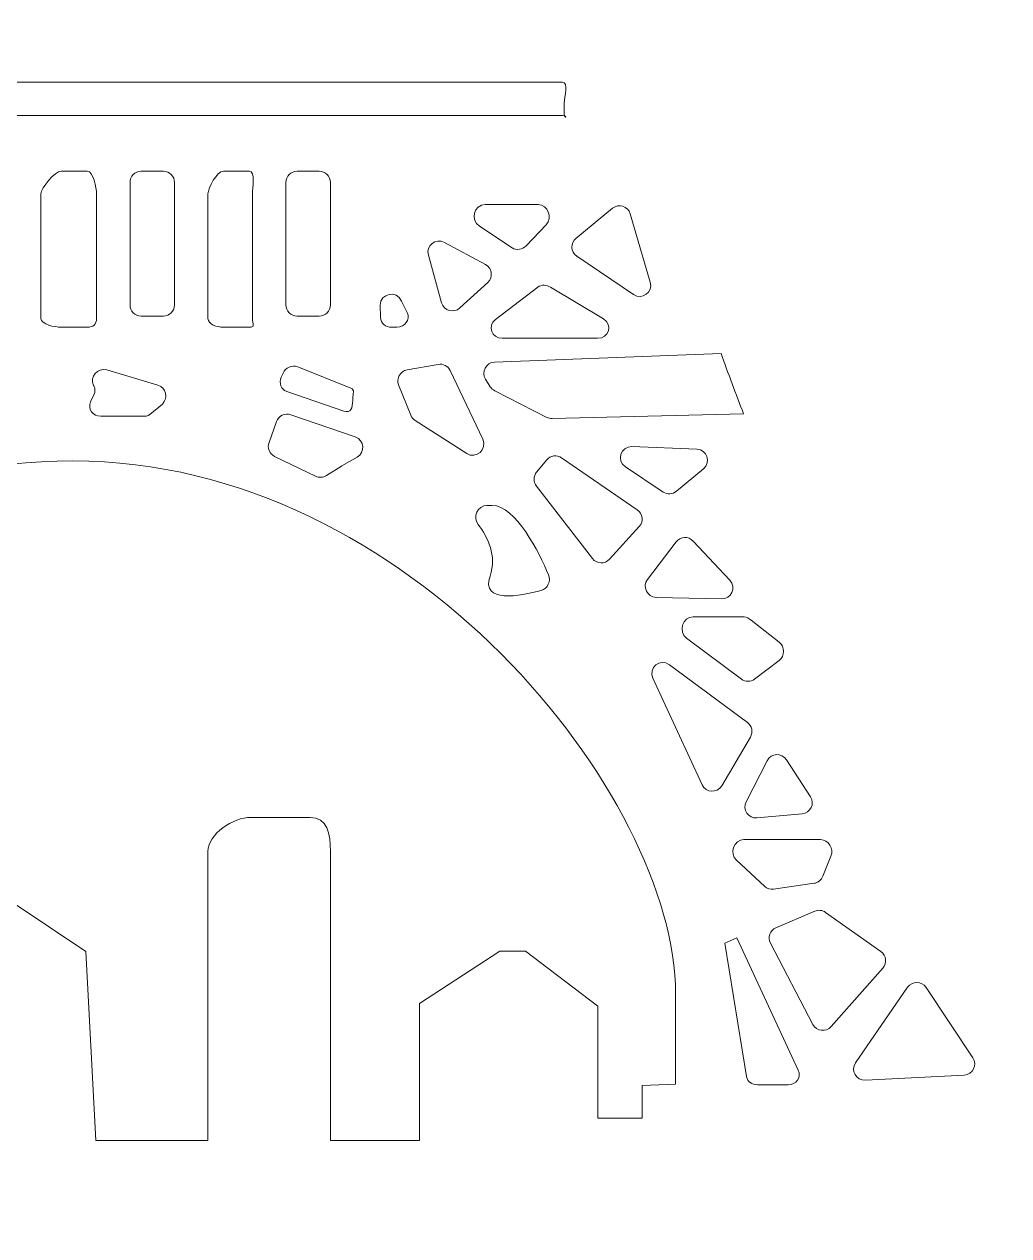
# Model space of a CAD drawing. Header units: millimetres. Extents: x 257 to 559, y -142 to 160.
# Drawn here: x 336.41 to 367.6, y -36.51 to 1.85 of the extents above; entities that cross this region are included whole.
import ezdxf

# ---------------------------------------------------------------- set-up
doc = ezdxf.new("R2010")
doc.units = ezdxf.units.MM
doc.header["$MEASUREMENT"] = 0
doc.layers.add('layer 1', color=7, linetype='Continuous')

msp = doc.modelspace()

# ---------------------------------------------------------------- linework, layer by layer
at = {"layer": 'layer 1', "color": 30, "lineweight": 20}
msp.add_ellipse((407.5945, 8.5706), major_axis=(0, 151.0001), ratio=0.9999993, dxfattribs=at)
at = {"layer": 'layer 1', "color": 250, "lineweight": 9}
for points, knots in [([(355.9065, 2.8414), (355.9065, 2.8414), (354.3998, 2.8414), (354.3998, 2.8414), (354.3998, 2.8414), (354.3998, 2.8414), (346.8136, 27.6247), (346.8136, 27.6247), (346.8136, 27.6247), (346.8136, 27.6247), (346.8136, 32.5777), (346.8136, 32.5777), (346.8136, 32.5777), (346.8136, 32.5777), (344.8317, 32.546), (344.8317, 32.546), (344.8317, 32.546), (344.8317, 32.546), (341.9358, 57.498), (341.9358, 57.498), (341.9358, 57.498), (341.9358, 57.498), (341.2958, 70.1345), (341.2958, 70.1345), (341.2958, 70.1345), (341.2958, 70.1345), (340.8168, 72.932), (340.8168, 72.932), (340.8168, 72.932), (340.8168, 72.932), (339.0324, 110.3021), (339.0324, 110.3021), (339.0324, 110.3021), (339.0324, 110.3021), (340.4347, 114.4998), (340.4347, 114.4998), (340.4347, 114.4998), (340.4347, 114.4998), (340.3387, 116.5953), (340.3387, 116.5953), (340.3387, 116.5953), (340.3387, 116.5953), (338.6398, 118.1969), (338.3399, 120.0952), (338.3399, 120.0952), (338.04, 121.9928), (336.8448, 121.6929), (336.4427, 122.4937), (336.4427, 122.4937), (336.044, 123.291), (335.9456, 127.687), (335.8433, 128.9887), (335.8433, 128.9887), (335.7833, 129.768), (335.5925, 132.4248), (335.5889, 134.4212), (335.5889, 134.4212), (335.155, 134.1742), (334.8192, 133.9241), (334.1136, 133.6701), (334.1136, 133.6701), (334.1136, 133.6701), (334.1136, 129.5916), (334.1136, 129.5916), (334.1136, 129.5916), (334.1136, 129.5916), (333.7686, 128.7873), (333.7686, 128.7873), (333.7686, 128.7873), (333.7686, 128.7873), (334.0293, 123.3898), (333.2285, 122.4937), (333.2285, 122.4937), (332.4312, 121.5945), (331.2914, 121.3931), (331.2914, 121.3931), (331.2914, 121.3931), (331.2914, 121.3931), (331.2914, 117.2444), (331.2914, 117.2444), (331.2914, 117.2444), (331.2914, 117.2444), (329.5741, 115.8968), (329.5741, 115.8968), (329.5741, 115.8968), (329.5741, 115.8968), (329.9625, 112.0021), (330.3611, 110.6016), (330.3611, 110.6016), (330.7598, 109.2046), (330.8042, 109.0035), (330.8042, 108.0055), (330.8042, 108.0055), (330.8042, 107.0033), (329.729, 78.4283), (329.729, 78.4283), (329.729, 78.4283), (329.729, 78.4283), (328.4385, 52.8484), (328.4385, 52.8484), (328.4385, 52.8484), (328.4385, 52.8484), (327.3466, 37.5625), (327.3466, 37.5625), (327.3466, 37.5625), (327.3466, 37.5625), (325.9659, 31.9674), (325.9659, 31.9674), (325.9659, 31.9674), (325.9659, 31.9674), (323.8831, 31.7664), (323.8831, 31.7664), (323.8831, 31.7664), (323.8831, 31.7664), (323.8831, 28.6972), (323.8831, 28.6972), (323.8831, 28.6972), (323.8831, 28.6972), (325.5771, 27.7694), (325.5771, 27.7694), (325.5771, 27.7694), (325.5771, 27.7694), (324.1487, 23.6115), (324.1487, 23.6115), (324.1487, 23.6115), (324.1487, 23.6115), (319.0585, 2.8414), (319.0585, 2.8414), (319.0585, 2.8414), (319.0585, 2.8414), (315.7692, 2.8414), (315.7692, 2.8414), (315.7692, 2.8414), (315.7692, 2.8414), (315.7692, -0.2306), (315.7692, -0.2306), (315.7692, -0.2306), (315.7692, -0.2306), (317.0709, -0.8056), (317.0709, -0.8056), (317.0709, -0.8056), (317.0709, -0.8056), (300.9525, -32.58), (300.9525, -32.58), (300.9525, -32.58), (300.9525, -32.58), (300.9525, -25.6306), (300.9525, -25.6306), (300.9525, -25.6306), (300.9525, -25.6306), (296.9062, -22.9883), (296.9062, -22.9883), (296.9062, -22.9883), (296.9062, -22.9883), (293.1914, -25.486), (293.1914, -25.486), (293.1914, -25.486), (293.1914, -25.486), (293.1914, -32.7892), (293.1914, -32.7892), (293.1914, -32.7892), (293.1914, -32.7892), (291.7803, -32.7892), (291.7803, -32.7892), (291.7803, -32.7892), (291.7803, -32.7892), (291.7803, -21.3973), (291.7803, -21.3973), (291.7803, -21.3973), (291.7803, -21.3973), (292.8386, -20.8893), (292.8386, -20.8893), (292.8386, -20.8893), (292.8386, -20.8893), (292.8386, -19.9861), (292.8386, -19.9861), (292.8386, -19.9861), (292.8386, -19.9861), (291.7803, -20.0885), (291.7803, -20.0885), (291.7803, -20.0885), (291.7803, -20.0885), (291.7803, -14.7975), (291.7803, -14.7975), (291.7803, -14.7975), (291.7803, -14.7975), (267.0859, -14.7975), (267.0859, -14.7975), (267.0859, -14.7975), (267.0859, -14.7975), (267.0859, -20.0892), (267.0859, -20.0892), (267.0859, -20.0892), (267.0859, -20.0892), (266.0275, -20.0892), (266.0275, -20.0892), (266.0275, -20.0892), (266.0275, -20.0892), (266.0275, -21.5003), (266.0275, -21.5003), (266.0275, -21.5003), (266.0275, -21.5003), (267.0859, -21.5003), (267.0859, -21.5003), (267.0859, -21.5003), (267.0859, -21.5003), (267.0859, -28.2329), (267.0859, -28.2329)], [0, 0, 0, 0, 0.0188679, 0.0188679, 0.0188679, 0.0188679, 0.0377358, 0.0377358, 0.0377358, 0.0377358, 0.0566038, 0.0566038, 0.0566038, 0.0566038, 0.0754717, 0.0754717, 0.0754717, 0.0754717, 0.0943396, 0.0943396, 0.0943396, 0.0943396, 0.1132075, 0.1132075, 0.1132075, 0.1132075, 0.1320755, 0.1320755, 0.1320755, 0.1320755, 0.1509434, 0.1509434, 0.1509434, 0.1509434, 0.1698113, 0.1698113, 0.1698113, 0.1698113, 0.1886792, 0.1886792, 0.1886792, 0.1886792, 0.2075472, 0.2075472, 0.2075472, 0.2075472, 0.2264151, 0.2264151, 0.2264151, 0.2264151, 0.245283, 0.245283, 0.245283, 0.245283, 0.2641509, 0.2641509, 0.2641509, 0.2641509, 0.2830189, 0.2830189, 0.2830189, 0.2830189, 0.3018868, 0.3018868, 0.3018868, 0.3018868, 0.3207547, 0.3207547, 0.3207547, 0.3207547, 0.3396226, 0.3396226, 0.3396226, 0.3396226, 0.3584906, 0.3584906, 0.3584906, 0.3584906, 0.3773585, 0.3773585, 0.3773585, 0.3773585, 0.3962264, 0.3962264, 0.3962264, 0.3962264, 0.4150943, 0.4150943, 0.4150943, 0.4150943, 0.4339623, 0.4339623, 0.4339623, 0.4339623, 0.4528302, 0.4528302, 0.4528302, 0.4528302, 0.4716981, 0.4716981, 0.4716981, 0.4716981, 0.490566, 0.490566, 0.490566, 0.490566, 0.509434, 0.509434, 0.509434, 0.509434, 0.5283019, 0.5283019, 0.5283019, 0.5283019, 0.5471698, 0.5471698, 0.5471698, 0.5471698, 0.5660377, 0.5660377, 0.5660377, 0.5660377, 0.5849057, 0.5849057, 0.5849057, 0.5849057, 0.6037736, 0.6037736, 0.6037736, 0.6037736, 0.6226415, 0.6226415, 0.6226415, 0.6226415, 0.6415094, 0.6415094, 0.6415094, 0.6415094, 0.6603774, 0.6603774, 0.6603774, 0.6603774, 0.6792453, 0.6792453, 0.6792453, 0.6792453, 0.6981132, 0.6981132, 0.6981132, 0.6981132, 0.7169811, 0.7169811, 0.7169811, 0.7169811, 0.7358491, 0.7358491, 0.7358491, 0.7358491, 0.754717, 0.754717, 0.754717, 0.754717, 0.7735849, 0.7735849, 0.7735849, 0.7735849, 0.7924528, 0.7924528, 0.7924528, 0.7924528, 0.8113208, 0.8113208, 0.8113208, 0.8113208, 0.8301887, 0.8301887, 0.8301887, 0.8301887, 0.8490566, 0.8490566, 0.8490566, 0.8490566, 0.8679245, 0.8679245, 0.8679245, 0.8679245, 0.8867925, 0.8867925, 0.8867925, 0.8867925, 0.9056604, 0.9056604, 0.9056604, 0.9056604, 0.9245283, 0.9245283, 0.9245283, 0.9245283, 0.9433962, 0.9433962, 0.9433962, 0.9433962, 0.9622642, 0.9622642, 0.9622642, 0.9622642, 1, 1, 1, 1]), ([(319.6497, -0.643), (319.6497, -0.4458), (320.1627, 0.0192), (320.3567, 0.0192), (320.3567, 0.0192), (320.3567, 0.0192), (353.4578, 0.0192), (353.4578, 0.0192), (353.4578, 0.0192), (353.6554, 0.0192), (353.5164, -0.4458), (353.5164, -0.643), (353.5164, -0.643), (353.5164, -0.643), (353.5164, -0.9958), (353.5164, -0.9958), (353.5164, -0.9958), (353.5164, -1.1898), (353.6554, -1.0392), (353.4578, -1.0392), (353.4578, -1.0392), (353.4578, -1.0392), (320.3567, -1.0392), (320.3567, -1.0392), (320.3567, -1.0392), (320.1627, -1.0392), (319.6497, -1.1898), (319.6497, -0.9958), (319.6497, -0.9958), (319.6497, -0.9958), (319.6497, -0.643), (319.6497, -0.643)], [0, 0, 0, 0, 0.1111111, 0.1111111, 0.1111111, 0.1111111, 0.2222222, 0.2222222, 0.2222222, 0.2222222, 0.3333333, 0.3333333, 0.3333333, 0.3333333, 0.4444444, 0.4444444, 0.4444444, 0.4444444, 0.5555556, 0.5555556, 0.5555556, 0.5555556, 0.6666667, 0.6666667, 0.6666667, 0.6666667, 0.7777778, 0.7777778, 0.7777778, 0.7777778, 1, 1, 1, 1]), ([(338.4013, -7.7419), (338.4013, -7.7419), (337.5758, -7.7419), (337.5758, -7.7419), (337.5758, -7.7419), (337.3782, -7.7419), (336.9359, -7.6566), (336.9359, -7.4625), (336.9359, -7.4625), (336.9359, -7.4625), (336.9359, -3.522), (336.9359, -3.522), (336.9359, -3.522), (336.9359, -3.328), (337.3782, -2.803), (337.5758, -2.803), (337.5758, -2.803), (337.5758, -2.803), (338.4013, -2.803), (338.4013, -2.803), (338.4013, -2.803), (338.5953, -2.803), (338.6997, -3.328), (338.6997, -3.522), (338.6997, -3.522), (338.6997, -3.522), (338.6997, -7.4625), (338.6997, -7.4625), (338.6997, -7.4625), (338.6997, -7.6566), (338.5953, -7.7419), (338.4013, -7.7419)], [0, 0, 0, 0, 0.1111111, 0.1111111, 0.1111111, 0.1111111, 0.2222222, 0.2222222, 0.2222222, 0.2222222, 0.3333333, 0.3333333, 0.3333333, 0.3333333, 0.4444444, 0.4444444, 0.4444444, 0.4444444, 0.5555556, 0.5555556, 0.5555556, 0.5555556, 0.6666667, 0.6666667, 0.6666667, 0.6666667, 0.7777778, 0.7777778, 0.7777778, 0.7777778, 1, 1, 1, 1]), ([(341.1692, -7.0364), (341.1692, -7.2311), (341.0111, -7.3892), (340.8164, -7.3892), (340.8164, -7.3892), (340.8164, -7.3892), (340.1109, -7.3892), (340.1109, -7.3892), (340.1109, -7.3892), (339.9161, -7.3892), (339.7581, -7.2311), (339.7581, -7.0364), (339.7581, -7.0364), (339.7581, -7.0364), (339.7581, -3.1558), (339.7581, -3.1558), (339.7581, -3.1558), (339.7581, -2.9611), (339.9161, -2.803), (340.1109, -2.803), (340.1109, -2.803), (340.1109, -2.803), (340.8164, -2.803), (340.8164, -2.803), (340.8164, -2.803), (341.0111, -2.803), (341.1692, -2.9611), (341.1692, -3.1558), (341.1692, -3.1558), (341.1692, -3.1558), (341.1692, -7.0364), (341.1692, -7.0364)], [0, 0, 0, 0, 0.1111111, 0.1111111, 0.1111111, 0.1111111, 0.2222222, 0.2222222, 0.2222222, 0.2222222, 0.3333333, 0.3333333, 0.3333333, 0.3333333, 0.4444444, 0.4444444, 0.4444444, 0.4444444, 0.5555556, 0.5555556, 0.5555556, 0.5555556, 0.6666667, 0.6666667, 0.6666667, 0.6666667, 0.7777778, 0.7777778, 0.7777778, 0.7777778, 1, 1, 1, 1]), ([(343.6386, -3.522), (343.6386, -3.522), (343.6386, -7.4625), (343.6386, -7.4625), (343.6386, -7.4625), (343.6386, -7.6566), (343.7353, -7.7419), (343.5413, -7.7419), (343.5413, -7.7419), (343.5413, -7.7419), (342.7158, -7.7419), (342.7158, -7.7419), (342.7158, -7.7419), (342.5182, -7.7419), (342.2275, -7.6566), (342.2275, -7.4625), (342.2275, -7.4625), (342.2275, -7.4625), (342.2275, -3.522), (342.2275, -3.522), (342.2275, -3.522), (342.2275, -3.328), (342.5182, -2.803), (342.7158, -2.803), (342.7158, -2.803), (342.7158, -2.803), (343.5413, -2.803), (343.5413, -2.803), (343.5413, -2.803), (343.7353, -2.803), (343.6386, -3.328), (343.6386, -3.522)], [0, 0, 0, 0, 0.1111111, 0.1111111, 0.1111111, 0.1111111, 0.2222222, 0.2222222, 0.2222222, 0.2222222, 0.3333333, 0.3333333, 0.3333333, 0.3333333, 0.4444444, 0.4444444, 0.4444444, 0.4444444, 0.5555556, 0.5555556, 0.5555556, 0.5555556, 0.6666667, 0.6666667, 0.6666667, 0.6666667, 0.7777778, 0.7777778, 0.7777778, 0.7777778, 1, 1, 1, 1]), ([(346.1081, -7.0364), (346.1081, -7.2311), (345.95, -7.3892), (345.7553, -7.3892), (345.7553, -7.3892), (345.7553, -7.3892), (345.0497, -7.3892), (345.0497, -7.3892), (345.0497, -7.3892), (344.855, -7.3892), (344.697, -7.2311), (344.697, -7.0364), (344.697, -7.0364), (344.697, -7.0364), (344.697, -3.1558), (344.697, -3.1558), (344.697, -3.1558), (344.697, -2.9611), (344.855, -2.803), (345.0497, -2.803), (345.0497, -2.803), (345.0497, -2.803), (345.7553, -2.803), (345.7553, -2.803), (345.7553, -2.803), (345.95, -2.803), (346.1081, -2.9611), (346.1081, -3.1558), (346.1081, -3.1558), (346.1081, -3.1558), (346.1081, -7.0364), (346.1081, -7.0364)], [0, 0, 0, 0, 0.1111111, 0.1111111, 0.1111111, 0.1111111, 0.2222222, 0.2222222, 0.2222222, 0.2222222, 0.3333333, 0.3333333, 0.3333333, 0.3333333, 0.4444444, 0.4444444, 0.4444444, 0.4444444, 0.5555556, 0.5555556, 0.5555556, 0.5555556, 0.6666667, 0.6666667, 0.6666667, 0.6666667, 0.7777778, 0.7777778, 0.7777778, 0.7777778, 1, 1, 1, 1]), ([(355.0453, -3.9771), (355.2429, -3.818), (355.5357, -3.9097), (355.6063, -4.1535), (355.6063, -4.1535), (355.6063, -4.1535), (356.2413, -6.316), (356.2413, -6.316), (356.2413, -6.316), (356.333, -6.6332), (355.9802, -6.8946), (355.705, -6.7076), (355.705, -6.7076), (355.705, -6.7076), (353.9094, -5.4937), (353.9094, -5.4937), (353.9094, -5.4937), (353.7154, -5.36), (353.7013, -5.0778), (353.8847, -4.9296), (353.8847, -4.9296), (353.8847, -4.9296), (355.0453, -3.9771), (355.0453, -3.9771)], [0, 0, 0, 0, 0.1428571, 0.1428571, 0.1428571, 0.1428571, 0.2857143, 0.2857143, 0.2857143, 0.2857143, 0.4285714, 0.4285714, 0.4285714, 0.4285714, 0.5714286, 0.5714286, 0.5714286, 0.5714286, 0.7142857, 0.7142857, 0.7142857, 0.7142857, 1, 1, 1, 1]), ([(352.9393, -4.4978), (352.9393, -4.4978), (352.3043, -5.1652), (352.3043, -5.1652), (352.3043, -5.1652), (352.1878, -5.2852), (352.0044, -5.3191), (351.8633, -5.2309), (351.8633, -5.2309), (351.8633, -5.2309), (350.8261, -4.5461), (350.8261, -4.5461), (350.8261, -4.5461), (350.5227, -4.3556), (350.6568, -3.8614), (351.0131, -3.8614), (351.0131, -3.8614), (351.0131, -3.8614), (352.6853, -3.8614), (352.6853, -3.8614), (352.6853, -3.8614), (352.9957, -3.8614), (353.1545, -4.272), (352.9393, -4.4978)], [0, 0, 0, 0, 0.1428571, 0.1428571, 0.1428571, 0.1428571, 0.2857143, 0.2857143, 0.2857143, 0.2857143, 0.4285714, 0.4285714, 0.4285714, 0.4285714, 0.5714286, 0.5714286, 0.5714286, 0.5714286, 0.7142857, 0.7142857, 0.7142857, 0.7142857, 1, 1, 1, 1]), ([(351.0237, -5.7547), (351.2353, -5.8715), (351.2706, -6.1643), (351.0907, -6.3266), (351.0907, -6.3266), (351.0907, -6.3266), (350.2088, -7.1345), (350.2088, -7.1345), (350.2088, -7.1345), (350.0147, -7.3108), (349.7008, -7.2226), (349.6302, -6.9686), (349.6302, -6.9686), (349.6302, -6.9686), (349.2104, -5.4588), (349.2104, -5.4588), (349.2104, -5.4588), (349.1293, -5.1585), (349.4468, -4.9084), (349.7184, -5.0562), (349.7184, -5.0562), (349.7184, -5.0562), (351.0237, -5.7547), (351.0237, -5.7547)], [0, 0, 0, 0, 0.1428571, 0.1428571, 0.1428571, 0.1428571, 0.2857143, 0.2857143, 0.2857143, 0.2857143, 0.4285714, 0.4285714, 0.4285714, 0.4285714, 0.5714286, 0.5714286, 0.5714286, 0.5714286, 0.7142857, 0.7142857, 0.7142857, 0.7142857, 1, 1, 1, 1]), ([(353.0804, -6.4744), (353.0804, -6.4744), (354.7596, -7.4788), (354.7596, -7.4788), (354.7596, -7.4788), (355.0595, -7.6657), (354.9289, -8.0947), (354.5726, -8.0947), (354.5726, -8.0947), (354.5726, -8.0947), (351.5493, -8.0947), (351.5493, -8.0947), (351.5493, -8.0947), (351.2142, -8.0947), (351.0695, -7.7045), (351.3341, -7.4999), (351.3341, -7.4999), (351.3341, -7.4999), (352.6782, -6.4776), (352.6782, -6.4776), (352.6782, -6.4776), (352.7946, -6.3859), (352.9534, -6.3971), (353.0804, -6.4744)], [0, 0, 0, 0, 0.1428571, 0.1428571, 0.1428571, 0.1428571, 0.2857143, 0.2857143, 0.2857143, 0.2857143, 0.4285714, 0.4285714, 0.4285714, 0.4285714, 0.5714286, 0.5714286, 0.5714286, 0.5714286, 0.7142857, 0.7142857, 0.7142857, 0.7142857, 1, 1, 1, 1]), ([(348.2156, -7.7419), (348.2156, -7.7419), (348.0462, -7.7419), (348.0462, -7.7419), (348.0462, -7.7419), (347.8522, -7.7419), (347.6935, -7.6234), (347.6935, -7.4294), (347.6935, -7.4294), (347.6935, -7.4294), (347.6864, -7.0491), (347.6864, -7.0491), (347.6864, -7.0491), (347.6829, -6.6646), (348.2085, -6.5608), (348.3637, -6.9136), (348.3637, -6.9136), (348.3637, -6.9136), (348.5401, -7.2801), (348.5401, -7.2801), (348.5401, -7.2801), (348.6424, -7.513), (348.4696, -7.7419), (348.2156, -7.7419)], [0, 0, 0, 0, 0.1428571, 0.1428571, 0.1428571, 0.1428571, 0.2857143, 0.2857143, 0.2857143, 0.2857143, 0.4285714, 0.4285714, 0.4285714, 0.4285714, 0.5714286, 0.5714286, 0.5714286, 0.5714286, 0.7142857, 0.7142857, 0.7142857, 0.7142857, 1, 1, 1, 1]), ([(359.1957, -10.4819), (359.1957, -10.4819), (353.1368, -10.634), (353.1368, -10.634), (353.1368, -10.634), (353.0768, -10.6375), (353.0204, -10.6231), (352.9675, -10.5987), (352.9675, -10.5987), (352.9675, -10.5987), (351.313, -9.7556), (351.313, -9.7556), (351.313, -9.7556), (351.253, -9.727), (351.2071, -9.6815), (351.1718, -9.6286), (351.1718, -9.6286), (351.1718, -9.6286), (351.0237, -9.3919), (351.0237, -9.3919), (351.0237, -9.3919), (350.879, -9.1629), (351.0343, -8.8592), (351.3059, -8.8486), (351.3059, -8.8486), (351.3059, -8.8486), (358.4886, -8.578), (358.4886, -8.578)], [0, 0, 0, 0, 0.125, 0.125, 0.125, 0.125, 0.25, 0.25, 0.25, 0.25, 0.375, 0.375, 0.375, 0.375, 0.5, 0.5, 0.5, 0.5, 0.625, 0.625, 0.625, 0.625, 0.75, 0.75, 0.75, 0.75, 1, 1, 1, 1]), ([(338.5107, -10.1034), (338.5107, -10.1034), (338.6165, -9.8854), (338.6165, -9.8854), (338.6165, -9.8854), (338.6588, -9.7937), (338.6588, -9.6931), (338.613, -9.5979), (338.613, -9.5979), (338.613, -9.5979), (338.6059, -9.5887), (338.6059, -9.5887), (338.6059, -9.5887), (338.4718, -9.31), (338.7294, -9.0123), (339.0222, -9.097), (339.0222, -9.097), (339.0222, -9.097), (340.6414, -9.5778), (340.6414, -9.5778), (340.6414, -9.5778), (340.9025, -9.6554), (340.9801, -9.9877), (340.7825, -10.1747), (340.7825, -10.1747), (340.7825, -10.1747), (340.391, -10.5052), (340.391, -10.5052), (340.391, -10.5052), (340.3239, -10.5652), (340.2393, -10.5642), (340.1475, -10.5642), (340.1475, -10.5642), (340.1475, -10.5642), (338.8352, -10.5642), (338.8352, -10.5642), (338.8352, -10.5642), (338.5777, -10.5642), (338.4083, -10.3363), (338.5107, -10.1034)], [0, 0, 0, 0, 0.0909091, 0.0909091, 0.0909091, 0.0909091, 0.1818182, 0.1818182, 0.1818182, 0.1818182, 0.2727273, 0.2727273, 0.2727273, 0.2727273, 0.3636364, 0.3636364, 0.3636364, 0.3636364, 0.4545455, 0.4545455, 0.4545455, 0.4545455, 0.5454545, 0.5454545, 0.5454545, 0.5454545, 0.6363636, 0.6363636, 0.6363636, 0.6363636, 0.7272727, 0.7272727, 0.7272727, 0.7272727, 0.8181818, 0.8181818, 0.8181818, 0.8181818, 1, 1, 1, 1]), ([(346.5286, -10.3976), (346.5286, -10.3976), (344.7227, -9.7803), (344.7227, -9.7803), (344.7227, -9.7803), (344.5322, -9.72), (344.4779, -9.5122), (344.5446, -9.3217), (344.5446, -9.3217), (344.5446, -9.3217), (344.6126, -9.2014), (344.6126, -9.2014), (344.6126, -9.2014), (344.6797, -9.0215), (344.892, -8.9262), (345.0755, -8.9936), (345.0755, -8.9936), (345.0755, -8.9936), (346.7522, -9.6709), (346.7522, -9.6709), (346.7522, -9.6709), (346.8934, -9.72), (346.8136, -9.8544), (346.8136, -10.0022), (346.8136, -10.0022), (346.8136, -10.0022), (346.8136, -10.0625), (346.8136, -10.0625), (346.8136, -10.0625), (346.8136, -10.3024), (346.7579, -10.4717), (346.5286, -10.3976)], [0, 0, 0, 0, 0.1111111, 0.1111111, 0.1111111, 0.1111111, 0.2222222, 0.2222222, 0.2222222, 0.2222222, 0.3333333, 0.3333333, 0.3333333, 0.3333333, 0.4444444, 0.4444444, 0.4444444, 0.4444444, 0.5555556, 0.5555556, 0.5555556, 0.5555556, 0.6666667, 0.6666667, 0.6666667, 0.6666667, 0.7777778, 0.7777778, 0.7777778, 0.7777778, 1, 1, 1, 1]), ([(348.5366, -9.0924), (348.5366, -9.0924), (349.5208, -8.9195), (349.5208, -8.9195), (349.5208, -8.9195), (349.6761, -8.8913), (349.8313, -8.9724), (349.8983, -9.1167), (349.8983, -9.1167), (349.8983, -9.1167), (350.932, -11.2902), (350.932, -11.2902), (350.932, -11.2902), (351.0837, -11.6112), (350.7238, -11.9319), (350.424, -11.7417), (350.424, -11.7417), (350.424, -11.7417), (348.7906, -10.6972), (348.7906, -10.6972), (348.7906, -10.6972), (348.7306, -10.6587), (348.6812, -10.6019), (348.653, -10.5313), (348.653, -10.5313), (348.653, -10.5313), (348.2685, -9.5721), (348.2685, -9.5721), (348.2685, -9.5721), (348.1873, -9.364), (348.3143, -9.1312), (348.5366, -9.0924)], [0, 0, 0, 0, 0.1111111, 0.1111111, 0.1111111, 0.1111111, 0.2222222, 0.2222222, 0.2222222, 0.2222222, 0.3333333, 0.3333333, 0.3333333, 0.3333333, 0.4444444, 0.4444444, 0.4444444, 0.4444444, 0.5555556, 0.5555556, 0.5555556, 0.5555556, 0.6666667, 0.6666667, 0.6666667, 0.6666667, 0.7777778, 0.7777778, 0.7777778, 0.7777778, 1, 1, 1, 1]), ([(346.9526, -11.8613), (346.9526, -11.8613), (346.4693, -12.1333), (346.4693, -12.1333), (346.4693, -12.1333), (346.4658, -12.1368), (346.4587, -12.1404), (346.4552, -12.1404), (346.4552, -12.1404), (346.4552, -12.1404), (345.9825, -12.4438), (345.9825, -12.4438), (345.9825, -12.4438), (345.8767, -12.5073), (345.7497, -12.5143), (345.6368, -12.461), (345.6368, -12.461), (345.6368, -12.461), (344.3385, -11.8335), (344.3385, -11.8335), (344.3385, -11.8335), (344.1763, -11.7555), (344.0987, -11.5653), (344.1622, -11.3957), (344.1622, -11.3957), (344.1622, -11.3957), (344.402, -10.7293), (344.402, -10.7293), (344.402, -10.7293), (344.4691, -10.5458), (344.6666, -10.4541), (344.8501, -10.5137), (344.8501, -10.5137), (344.8501, -10.5137), (346.8962, -11.2193), (346.8962, -11.2193), (346.8962, -11.2193), (347.1819, -11.318), (347.2172, -11.71), (346.9526, -11.8613)], [0, 0, 0, 0, 0.0909091, 0.0909091, 0.0909091, 0.0909091, 0.1818182, 0.1818182, 0.1818182, 0.1818182, 0.2727273, 0.2727273, 0.2727273, 0.2727273, 0.3636364, 0.3636364, 0.3636364, 0.3636364, 0.4545455, 0.4545455, 0.4545455, 0.4545455, 0.5454545, 0.5454545, 0.5454545, 0.5454545, 0.6363636, 0.6363636, 0.6363636, 0.6363636, 0.7272727, 0.7272727, 0.7272727, 0.7272727, 0.8181818, 0.8181818, 0.8181818, 0.8181818, 1, 1, 1, 1]), ([(355.451, -12.1686), (355.1547, -11.9746), (355.3029, -11.5085), (355.6592, -11.523), (355.6592, -11.523), (355.6592, -11.523), (357.7159, -11.6006), (357.7159, -11.6006), (357.7159, -11.6006), (358.0369, -11.6147), (358.1745, -12.0165), (357.9275, -12.225), (357.9275, -12.225), (357.9275, -12.225), (357.0703, -12.9376), (357.0703, -12.9376), (357.0703, -12.9376), (356.9503, -13.04), (356.781, -13.047), (356.6505, -12.9623), (356.6505, -12.9623), (356.6505, -12.9623), (355.451, -12.1686), (355.451, -12.1686)], [0, 0, 0, 0, 0.1428571, 0.1428571, 0.1428571, 0.1428571, 0.2857143, 0.2857143, 0.2857143, 0.2857143, 0.4285714, 0.4285714, 0.4285714, 0.4285714, 0.5714286, 0.5714286, 0.5714286, 0.5714286, 0.7142857, 0.7142857, 0.7142857, 0.7142857, 1, 1, 1, 1]), ([(352.6323, -12.7718), (352.53, -12.641), (352.5336, -12.4575), (352.6394, -12.3309), (352.6394, -12.3309), (352.6394, -12.3309), (352.9604, -11.9425), (352.9604, -11.9425), (352.9604, -11.9425), (353.0768, -11.8052), (353.2815, -11.7731), (353.4296, -11.8793), (353.4296, -11.8793), (353.4296, -11.8793), (355.8285, -13.5229), (355.8285, -13.5229), (355.8285, -13.5229), (356.0049, -13.6467), (356.0367, -13.8933), (355.892, -14.0521), (355.892, -14.0521), (355.892, -14.0521), (354.9466, -15.0896), (354.9466, -15.0896), (354.9466, -15.0896), (354.7984, -15.2519), (354.5409, -15.2413), (354.4068, -15.0684), (354.4068, -15.0684), (354.4068, -15.0684), (352.6323, -12.7718), (352.6323, -12.7718)], [0, 0, 0, 0, 0.1111111, 0.1111111, 0.1111111, 0.1111111, 0.2222222, 0.2222222, 0.2222222, 0.2222222, 0.3333333, 0.3333333, 0.3333333, 0.3333333, 0.4444444, 0.4444444, 0.4444444, 0.4444444, 0.5555556, 0.5555556, 0.5555556, 0.5555556, 0.6666667, 0.6666667, 0.6666667, 0.6666667, 0.7777778, 0.7777778, 0.7777778, 0.7777778, 1, 1, 1, 1]), ([(326.7173, -23.6169), (326.7173, -23.6169), (321.4136, -27.7473), (321.4136, -27.7473), (321.4136, -27.7473), (321.4136, -27.7473), (321.4136, -32.7892), (321.4136, -32.7892), (321.4136, -32.7892), (321.4136, -32.7892), (318.2386, -32.7892), (318.2386, -32.7892), (318.2386, -32.7892), (318.2386, -32.7892), (318.2386, -28.8479), (318.2386, -28.8479), (318.2386, -28.8479), (318.2386, -20.9277), (327.2606, -11.9753), (337.9515, -11.9753), (337.9515, -11.9753), (348.6424, -11.9753), (357.0442, -22.632), (357.0442, -28.8479), (357.0442, -28.8479), (357.0442, -28.8479), (357.0442, -31.716), (357.0442, -31.716), (357.0442, -31.716), (357.0442, -31.716), (355.9859, -31.7513), (355.9859, -31.7513), (355.9859, -31.7513), (355.9859, -31.7513), (355.9859, -32.7892), (355.9859, -32.7892), (355.9859, -32.7892), (355.9859, -32.7892), (354.5747, -32.7892), (354.5747, -32.7892), (354.5747, -32.7892), (354.5747, -32.7892), (354.5747, -29.2466), (354.5747, -29.2466), (354.5747, -29.2466), (354.5747, -29.2466), (352.2831, -27.4975), (352.2831, -27.4975), (352.2831, -27.4975), (352.2831, -27.4975), (351.4788, -27.4975), (351.4788, -27.4975), (351.4788, -27.4975), (351.4788, -27.4975), (348.9303, -29.1584), (348.9303, -29.1584), (348.9303, -29.1584), (348.9303, -29.1584), (348.9303, -33.4947), (348.9303, -33.4947), (348.9303, -33.4947), (348.9303, -33.4947), (346.1081, -33.4947), (346.1081, -33.4947), (346.1081, -33.4947), (346.1081, -33.4947), (346.1081, -24.3465), (346.1081, -24.3465), (346.1081, -24.3465), (346.1081, -23.7891), (346.0107, -23.2642), (345.4533, -23.2642), (345.4533, -23.2642), (345.4533, -23.2642), (343.5907, -23.2642), (343.5907, -23.2642), (343.5907, -23.2642), (343.0333, -23.2642), (342.2275, -23.7891), (342.2275, -24.3465), (342.2275, -24.3465), (342.2275, -24.3465), (342.2275, -33.4947), (342.2275, -33.4947), (342.2275, -33.4947), (342.2275, -33.4947), (338.68, -33.4947), (338.68, -33.4947), (338.68, -33.4947), (338.68, -33.4947), (338.359, -27.5151), (338.359, -27.5151), (338.359, -27.5151), (338.359, -27.5151), (332.5275, -23.6169), (332.5275, -23.6169), (332.5275, -23.6169), (332.5275, -23.6169), (326.7173, -23.6169), (326.7173, -23.6169)], [0, 0, 0, 0, 0.0384615, 0.0384615, 0.0384615, 0.0384615, 0.0769231, 0.0769231, 0.0769231, 0.0769231, 0.1153846, 0.1153846, 0.1153846, 0.1153846, 0.1538462, 0.1538462, 0.1538462, 0.1538462, 0.1923077, 0.1923077, 0.1923077, 0.1923077, 0.2307692, 0.2307692, 0.2307692, 0.2307692, 0.2692308, 0.2692308, 0.2692308, 0.2692308, 0.3076923, 0.3076923, 0.3076923, 0.3076923, 0.3461538, 0.3461538, 0.3461538, 0.3461538, 0.3846154, 0.3846154, 0.3846154, 0.3846154, 0.4230769, 0.4230769, 0.4230769, 0.4230769, 0.4615385, 0.4615385, 0.4615385, 0.4615385, 0.5, 0.5, 0.5, 0.5, 0.5384615, 0.5384615, 0.5384615, 0.5384615, 0.5769231, 0.5769231, 0.5769231, 0.5769231, 0.6153846, 0.6153846, 0.6153846, 0.6153846, 0.6538462, 0.6538462, 0.6538462, 0.6538462, 0.6923077, 0.6923077, 0.6923077, 0.6923077, 0.7307692, 0.7307692, 0.7307692, 0.7307692, 0.7692308, 0.7692308, 0.7692308, 0.7692308, 0.8076923, 0.8076923, 0.8076923, 0.8076923, 0.8461538, 0.8461538, 0.8461538, 0.8461538, 0.8846154, 0.8846154, 0.8846154, 0.8846154, 0.9230769, 0.9230769, 0.9230769, 0.9230769, 1, 1, 1, 1]), ([(350.7838, -13.9875), (350.6039, -13.7582), (350.7732, -13.3864), (351.066, -13.3864), (351.066, -13.3864), (351.066, -13.3864), (351.2248, -13.3864), (351.2248, -13.3864), (351.2248, -13.3864), (351.9868, -13.3864), (352.7135, -14.8836), (353.0169, -15.5821), (353.0169, -15.5821), (353.1015, -15.7796), (352.9922, -16.0237), (352.784, -16.0802), (352.784, -16.0802), (352.1208, -16.2601), (350.8579, -16.4979), (351.1648, -15.623), (351.1648, -15.623), (351.387, -14.988), (351.0978, -14.3932), (350.7838, -13.9875)], [0, 0, 0, 0, 0.1428571, 0.1428571, 0.1428571, 0.1428571, 0.2857143, 0.2857143, 0.2857143, 0.2857143, 0.4285714, 0.4285714, 0.4285714, 0.4285714, 0.5714286, 0.5714286, 0.5714286, 0.5714286, 0.7142857, 0.7142857, 0.7142857, 0.7142857, 1, 1, 1, 1]), ([(356.1531, -15.7313), (356.1531, -15.7313), (357.0562, -14.5428), (357.0562, -14.5428), (357.0562, -14.5428), (357.1902, -14.3664), (357.4478, -14.3558), (357.5959, -14.5146), (357.5959, -14.5146), (357.5959, -14.5146), (358.7601, -15.7563), (358.7601, -15.7563), (358.7601, -15.7563), (358.9753, -15.9818), (358.8095, -16.3557), (358.4955, -16.3487), (358.4955, -16.3487), (358.4955, -16.3487), (356.4282, -16.2996), (356.4282, -16.2996), (356.4282, -16.2996), (356.139, -16.2926), (355.9802, -15.961), (356.1531, -15.7313)], [0, 0, 0, 0, 0.1428571, 0.1428571, 0.1428571, 0.1428571, 0.2857143, 0.2857143, 0.2857143, 0.2857143, 0.4285714, 0.4285714, 0.4285714, 0.4285714, 0.5714286, 0.5714286, 0.5714286, 0.5714286, 0.7142857, 0.7142857, 0.7142857, 0.7142857, 1, 1, 1, 1]), ([(360.3229, -18.296), (360.3229, -18.296), (359.5468, -18.8855), (359.5468, -18.8855), (359.5468, -18.8855), (359.4233, -18.9804), (359.254, -18.9804), (359.127, -18.889), (359.127, -18.889), (359.127, -18.889), (357.3913, -17.5894), (357.3913, -17.5894), (357.3913, -17.5894), (357.1162, -17.3883), (357.2573, -16.9142), (357.5995, -16.9142), (357.5995, -16.9142), (357.5995, -16.9142), (359.2187, -16.9142), (359.2187, -16.9142), (359.2187, -16.9142), (359.2963, -16.9142), (359.3704, -16.9755), (359.4339, -17.0214), (359.4339, -17.0214), (359.4339, -17.0214), (360.3229, -17.7171), (360.3229, -17.7171), (360.3229, -17.7171), (360.5063, -17.8582), (360.5063, -18.1552), (360.3229, -18.296)], [0, 0, 0, 0, 0.1111111, 0.1111111, 0.1111111, 0.1111111, 0.2222222, 0.2222222, 0.2222222, 0.2222222, 0.3333333, 0.3333333, 0.3333333, 0.3333333, 0.4444444, 0.4444444, 0.4444444, 0.4444444, 0.5555556, 0.5555556, 0.5555556, 0.5555556, 0.6666667, 0.6666667, 0.6666667, 0.6666667, 0.7777778, 0.7777778, 0.7777778, 0.7777778, 1, 1, 1, 1]), ([(356.848, -18.4304), (356.848, -18.4304), (359.3175, -20.2613), (359.3175, -20.2613), (359.3175, -20.2613), (359.4621, -20.3671), (359.5045, -20.5679), (359.4127, -20.7235), (359.4127, -20.7235), (359.4127, -20.7235), (358.5026, -22.2647), (358.5026, -22.2647), (358.5026, -22.2647), (358.3615, -22.5082), (357.9981, -22.4909), (357.8817, -22.2333), (357.8817, -22.2333), (357.8817, -22.2333), (356.3189, -18.8608), (356.3189, -18.8608), (356.3189, -18.8608), (356.1672, -18.5292), (356.5552, -18.2113), (356.848, -18.4304)], [0, 0, 0, 0, 0.1428571, 0.1428571, 0.1428571, 0.1428571, 0.2857143, 0.2857143, 0.2857143, 0.2857143, 0.4285714, 0.4285714, 0.4285714, 0.4285714, 0.5714286, 0.5714286, 0.5714286, 0.5714286, 0.7142857, 0.7142857, 0.7142857, 0.7142857, 1, 1, 1, 1]), ([(361.0496, -23.1541), (361.0496, -23.1541), (359.6209, -23.2811), (359.6209, -23.2811), (359.6209, -23.2811), (359.3457, -23.3054), (359.1517, -23.0165), (359.2787, -22.7696), (359.2787, -22.7696), (359.2787, -22.7696), (359.9419, -21.471), (359.9419, -21.471), (359.9419, -21.471), (360.0654, -21.2279), (360.404, -21.2099), (360.5522, -21.4396), (360.5522, -21.4396), (360.5522, -21.4396), (361.3142, -22.6105), (361.3142, -22.6105), (361.3142, -22.6105), (361.4588, -22.8331), (361.3142, -23.129), (361.0496, -23.1541)], [0, 0, 0, 0, 0.1428571, 0.1428571, 0.1428571, 0.1428571, 0.2857143, 0.2857143, 0.2857143, 0.2857143, 0.4285714, 0.4285714, 0.4285714, 0.4285714, 0.5714286, 0.5714286, 0.5714286, 0.5714286, 0.7142857, 0.7142857, 0.7142857, 0.7142857, 1, 1, 1, 1]), ([(361.6352, -23.9697), (361.8857, -23.9697), (362.0586, -24.2604), (361.9633, -24.4932), (361.9633, -24.4932), (361.9633, -24.4932), (361.7093, -25.1289), (361.7093, -25.1289), (361.7093, -25.1289), (361.6599, -25.2454), (361.5541, -25.3392), (361.4306, -25.3533), (361.4306, -25.3533), (361.4306, -25.3533), (360.1465, -25.5343), (360.1465, -25.5343), (360.1465, -25.5343), (360.0442, -25.5484), (359.9419, -25.5188), (359.8643, -25.4517), (359.8643, -25.4517), (359.8643, -25.4517), (358.9718, -24.6227), (358.9718, -24.6227), (358.9718, -24.6227), (358.7319, -24.4072), (358.8836, -23.9697), (359.2081, -23.9697), (359.2081, -23.9697), (359.2081, -23.9697), (361.6352, -23.9697), (361.6352, -23.9697)], [0, 0, 0, 0, 0.1111111, 0.1111111, 0.1111111, 0.1111111, 0.2222222, 0.2222222, 0.2222222, 0.2222222, 0.3333333, 0.3333333, 0.3333333, 0.3333333, 0.4444444, 0.4444444, 0.4444444, 0.4444444, 0.5555556, 0.5555556, 0.5555556, 0.5555556, 0.6666667, 0.6666667, 0.6666667, 0.6666667, 0.7777778, 0.7777778, 0.7777778, 0.7777778, 1, 1, 1, 1]), ([(360.0442, -27.2498), (359.949, -27.0664), (360.0301, -26.8403), (360.2206, -26.7591), (360.2206, -26.7591), (360.2206, -26.7591), (361.4518, -26.237), (361.4518, -26.237), (361.4518, -26.237), (361.5647, -26.188), (361.6917, -26.2021), (361.794, -26.2726), (361.794, -26.2726), (361.794, -26.2726), (363.5473, -27.5144), (363.5473, -27.5144), (363.5473, -27.5144), (363.7166, -27.6375), (363.7448, -27.8778), (363.6073, -28.0365), (363.6073, -28.0365), (363.6073, -28.0365), (361.9704, -29.8921), (361.9704, -29.8921), (361.9704, -29.8921), (361.8081, -30.0756), (361.5082, -30.0403), (361.3953, -29.8216), (361.3953, -29.8216), (361.3953, -29.8216), (360.0442, -27.2498), (360.0442, -27.2498)], [0, 0, 0, 0, 0.1111111, 0.1111111, 0.1111111, 0.1111111, 0.2222222, 0.2222222, 0.2222222, 0.2222222, 0.3333333, 0.3333333, 0.3333333, 0.3333333, 0.4444444, 0.4444444, 0.4444444, 0.4444444, 0.5555556, 0.5555556, 0.5555556, 0.5555556, 0.6666667, 0.6666667, 0.6666667, 0.6666667, 0.7777778, 0.7777778, 0.7777778, 0.7777778, 1, 1, 1, 1]), ([(358.9859, -27.084), (358.9859, -27.084), (360.9297, -31.2666), (360.9297, -31.2666), (360.9297, -31.2666), (361.039, -31.4994), (360.8662, -31.7308), (360.6087, -31.7308), (360.6087, -31.7308), (360.6087, -31.7308), (359.6385, -31.7308), (359.6385, -31.7308), (359.6385, -31.7308), (359.4657, -31.7308), (359.3175, -31.6405), (359.2893, -31.4712), (359.2893, -31.4712), (359.2893, -31.4712), (358.6049, -27.2527), (358.6049, -27.2527), (358.6049, -27.2527), (358.6049, -27.2527), (358.9859, -27.084), (358.9859, -27.084)], [0, 0, 0, 0, 0.1428571, 0.1428571, 0.1428571, 0.1428571, 0.2857143, 0.2857143, 0.2857143, 0.2857143, 0.4285714, 0.4285714, 0.4285714, 0.4285714, 0.5714286, 0.5714286, 0.5714286, 0.5714286, 0.7142857, 0.7142857, 0.7142857, 0.7142857, 1, 1, 1, 1]), ([(362.743, -31.0387), (362.743, -31.0387), (364.394, -28.6468), (364.394, -28.6468), (364.394, -28.6468), (364.5351, -28.4419), (364.8385, -28.4419), (364.976, -28.6504), (364.976, -28.6504), (364.976, -28.6504), (366.4612, -30.8764), (366.4612, -30.8764), (366.4612, -30.8764), (366.6129, -31.1057), (366.4612, -31.4091), (366.1861, -31.4264), (366.1861, -31.4264), (366.1861, -31.4264), (363.0534, -31.589), (363.0534, -31.589), (363.0534, -31.589), (362.7606, -31.6063), (362.5772, -31.2786), (362.743, -31.0387)], [0, 0, 0, 0, 0.1428571, 0.1428571, 0.1428571, 0.1428571, 0.2857143, 0.2857143, 0.2857143, 0.2857143, 0.4285714, 0.4285714, 0.4285714, 0.4285714, 0.5714286, 0.5714286, 0.5714286, 0.5714286, 0.7142857, 0.7142857, 0.7142857, 0.7142857, 1, 1, 1, 1])]:
    msp.add_open_spline(points, degree=3, knots=knots, dxfattribs=at)
at = {"layer": 'layer 1', "color": 250, "lineweight": 20}
msp.add_open_spline([(359.1956, -10.4819), (358.948, -9.8532), (358.7121, -9.2184), (358.4885, -8.578)], degree=3, dxfattribs=at)

doc.saveas('drawing.dxf')
